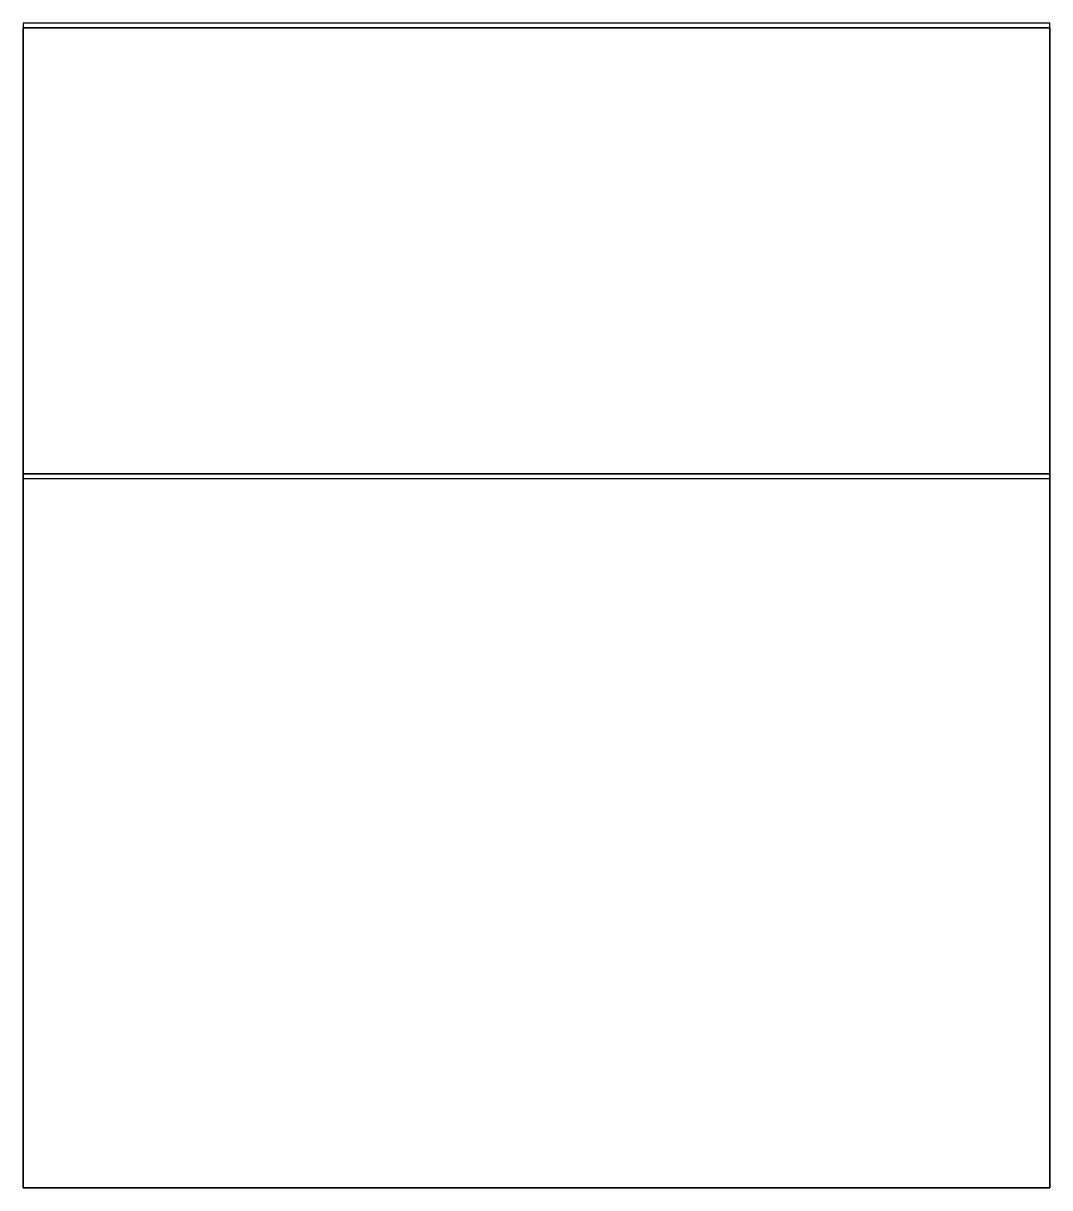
# Model space of a CAD drawing. Extents: x -5.8 to 5.8, y -13 to 0.1.
import ezdxf

# ---------------------------------------------------------------- set-up
doc = ezdxf.new("R2010")
doc.units = 0
doc.layers.add('ALUMINIO', color=254, linetype='CONTINUOUS')
doc.layers.add('CONTORNO', color=1, linetype='CONTINUOUS')

msp = doc.modelspace()

# ---------------------------------------------------------------- linework, layer by layer
at = {"layer": 'ALUMINIO', "linetype": 'BYBLOCK'}
for points, invisible_edges in [([(5.75, -13, 13), (-5.75, -13, 13), (-5.75, 0, 13), (5.75, 0, 13)], 8), ([(-5.75, -5), (-5.75, 0), (-5.75, 0, 13), (-5.75, -5, 8)], 4), ([(-5.75, -5, 8), (-5.75, 0, 13), (-5.75, -13, 13), (-5.75, -13, 8)], 1), ([(5.75, -5), (5.75, 0), (5.75, 0, 13), (5.75, -5, 8)], 4), ([(5.75, -5, 8), (5.75, 0, 13), (5.75, -13, 13), (5.75, -13, 8)], 1)]:
    msp.add_3dface(points, dxfattribs=dict(at, invisible_edges=invisible_edges))
for points in [[(5.75, 0, 13), (-5.75, 0, 13), (-5.75, 0), (5.75, 0)], [(5.75, 0), (5.75, -5), (-5.75, -5), (-5.75, 0)], [(-5.75, -13, 13), (-5.75, 0, 13), (5.75, 0, 13), (5.75, -13, 13)], [(-5.75, 0, 13), (-5.75, -13, 13), (-5.75, -13, 8), (-5.75, -5, 8)], [(-5.75, 0, 13), (-5.75, -5, 8), (-5.75, -5), (-5.75, 0)], [(5.75, -5), (5.75, 0), (-5.75, 0), (-5.75, -5)], [(-5.75, 0, 13), (-5.75, 0), (5.75, 0), (5.75, 0, 13)], [(5.75, -13, 13), (5.75, 0, 13), (5.75, -5, 8), (5.75, -13, 8)], [(5.75, -5, 8), (5.75, 0, 13), (5.75, 0), (5.75, -5)], [(5.75, -5), (5.75, -5, 8), (-5.75, -5, 8), (-5.75, -5)], [(5.75, -5, 8), (-5.75, -5, 8), (-5.75, -13, 8), (5.75, -13, 8)], [(-5.75, -5), (-5.75, -5, 8), (5.75, -5, 8), (5.75, -5)], [(-5.75, -5, 8), (-5.75, -13, 8), (5.75, -13, 8), (5.75, -5, 8)], [(5.75, -13, 8), (5.75, -13, 13), (-5.75, -13, 13), (-5.75, -13, 8)], [(-5.75, -13, 8), (-5.75, -13, 13), (5.75, -13, 13), (5.75, -13, 8)]]:
    msp.add_3dface(points, dxfattribs=at)
at = {"layer": 'CONTORNO', "color": 1, "linetype": 'BYBLOCK'}
msp.add_lwpolyline([(-5.75, 0.05), (-5.75, -5.05), (5.75, -5.05), (5.75, 0.05), (-5.75, 0.05)], dxfattribs=at)

doc.saveas('drawing.dxf')
